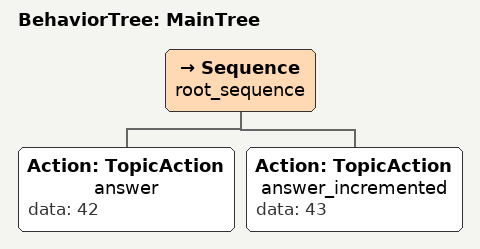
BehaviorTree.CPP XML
<root BTCPP_format="4" >
    <BehaviorTree ID="MainTree">
        <Sequence name="root_sequence">
            <Action ID="TopicAction" name="answer" data="42" />
            <Action ID="TopicAction" name="answer_incremented" data="43" />
        </Sequence>
    </BehaviorTree>
</root>
